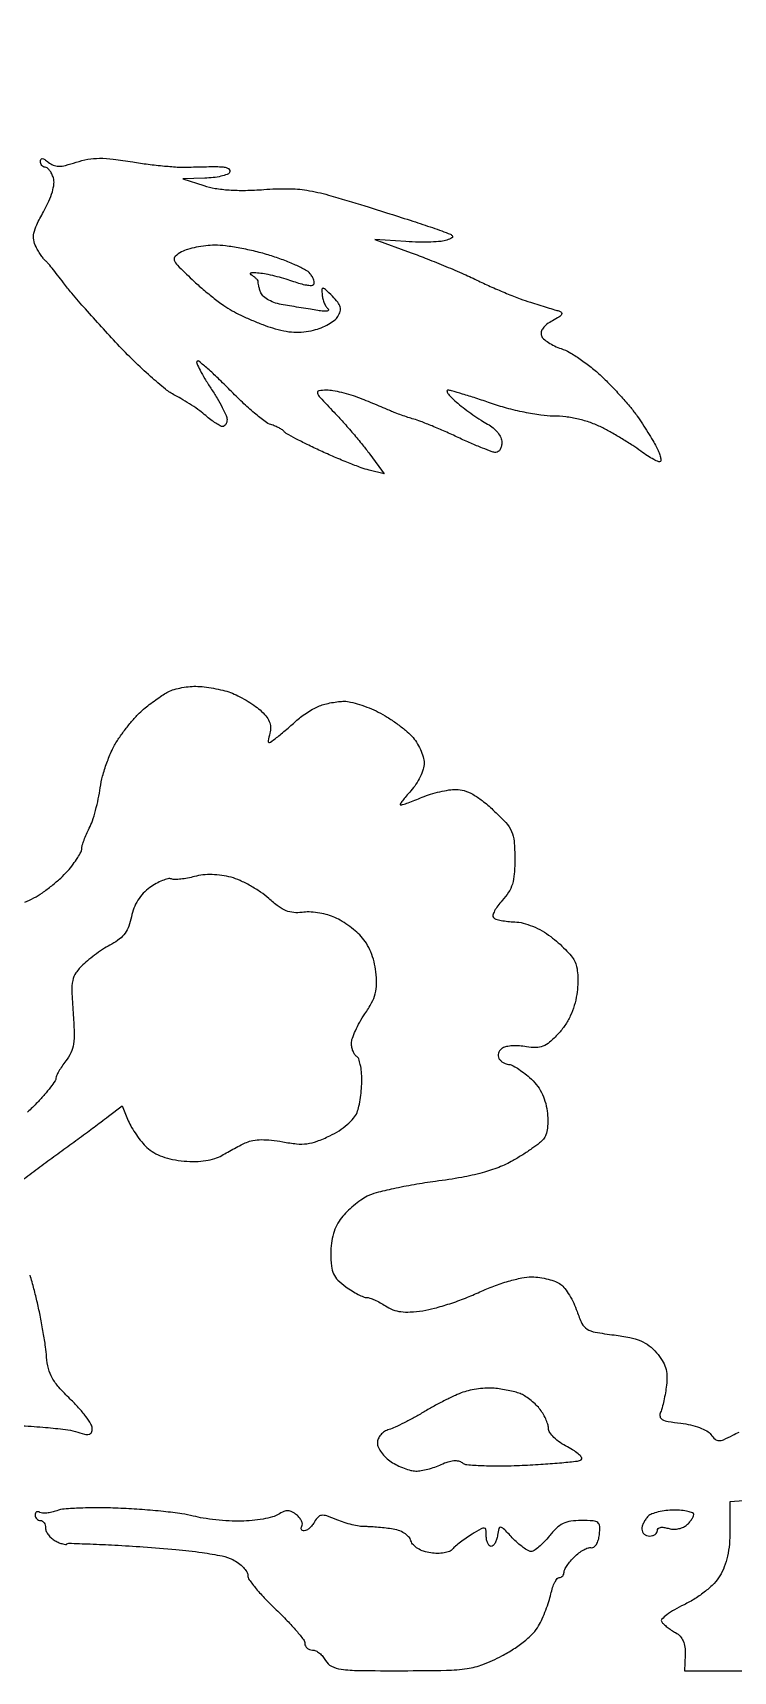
# Model space of a CAD drawing. Extents: x 0 to 102, y 0 to 135.
# Drawn here: x 55.12 to 66.55, y -0.01 to 26.73 of the extents above; entities that cross this region are included whole.
import ezdxf

# ---------------------------------------------------------------- set-up
doc = ezdxf.new("R2010")
doc.units = 0
doc.header["$MEASUREMENT"] = 0

msp = doc.modelspace()

# ---------------------------------------------------------------- linework, layer by layer
for points in [[(30.835569, 68.0607, 0.000004), (30.856286, 64.932268, 0.000002), (30.883525, 60.825814, 0.000002), (30.912326, 56.488502, 0.000002), (30.938318, 52.5789, -0.000116)], [(31.042661, 24.1956, 0.000001), (31.037549, 23.023692, 0.000001), (31.032419, 21.846099, 0.000001), (31.02793, 20.814404, 0.000005), (31.025166, 20.1771, 0.006013)], [(54.991443, 12.540618, 0.024483), (55.136941, 12.610568, 0.027465), (55.27576, 12.696064, 0.016767), (55.430123, 12.811105, 0.016788), (55.57585, 12.935747, 0.028422), (55.68795, 13.0507, 0.016905), (55.777026, 13.160359, 0.020754), (55.852259, 13.268719, 0.019697), (55.907181, 13.363324, 0.122254), (55.9206, 13.417384, -0.070706), (55.928125, 13.470333, -0.016563), (55.955992, 13.555715, -0.016746), (55.994963, 13.652698, -0.015752), (56.041082, 13.748889, 0.038559), (56.091489, 13.867615, 0.01486), (56.14352, 14.03903, 0.01461), (56.189176, 14.229076, 0.01747), (56.220619, 14.410493, -0.032563), (56.259347, 14.599813, -0.020711), (56.32763, 14.814235, -0.020794), (56.412497, 15.019937, -0.035857), (56.501986, 15.181983, -0.016589), (56.602077, 15.325368, -0.01323), (56.719054, 15.473306, -0.013439), (56.834781, 15.604619, -0.032563), (56.928755, 15.6933, -0.010383), (57.019902, 15.765594, -0.007375), (57.124924, 15.842981, -0.007449), (57.227404, 15.913906, -0.015667), (57.309455, 15.965252, -0.055292), (57.397929, 16.004482, -0.024918), (57.520907, 16.036811, -0.024303), (57.655511, 16.058346, -0.030423), (57.7818, 16.064566, -0.026059), (57.914726, 16.056085, -0.015994), (58.070006, 16.032964, -0.016022), (58.222616, 16.000143, -0.027388), (58.347126, 15.961814, -0.027938), (58.465543, 15.91045, -0.017106), (58.599215, 15.83754, -0.017131), (58.727019, 15.756018, -0.029036), (58.827242, 15.678217, -0.035943), (58.923834, 15.580727, -0.077778), (58.979178, 15.491198, -0.092786), (58.998992, 15.399755, -0.07028), (58.987495, 15.297517, 0.008775), (58.958238, 15.175189, 0.317142), (58.968862, 15.149849, 0.307), (58.996743, 15.150857, 0.008435), (59.098481, 15.228, 0.006595), (59.172614, 15.287804, 0.003532), (59.262652, 15.363499, 0.003516), (59.353451, 15.442046, 0.00549), (59.430402, 15.511074, -0.026768), (59.509848, 15.576462, -0.017272), (59.608208, 15.643837, -0.017367), (59.709244, 15.703213, -0.031088), (59.796557, 15.743724, -0.02896), (59.88673, 15.773043, -0.017482), (59.996382, 15.797735, -0.017487), (60.107405, 15.814692, -0.029156), (60.201778, 15.8202, -0.057049), (60.30576, 15.808297, -0.019928), (60.451194, 15.768391, -0.019491), (60.609132, 15.711342, -0.021538), (60.756855, 15.64383, -0.021961), (60.903915, 15.560474, -0.015979), (61.060006, 15.455617, -0.016199), (61.201923, 15.346408, -0.033791), (61.303385, 15.250776, -0.044161), (61.380247, 15.151565, -0.03523), (61.445211, 15.032778, -0.036375), (61.489825, 14.913272, -0.071267), (61.5042, 14.812932, -0.07498), (61.488915, 14.711577, -0.035936), (61.441066, 14.58865, -0.034603), (61.371533, 14.464986, -0.041592), (61.289276, 14.359986, 0.010571), (61.210207, 14.271012, 0.02063), (61.151716, 14.196287, 0.022729), (61.115578, 14.140819, 0.580147), (61.122794, 14.1282, 0.081778), (61.154444, 14.133411, 0.004871), (61.246221, 14.165477, 0.00722), (61.355081, 14.20649, 0.005258), (61.474949, 14.2551, -0.024324), (61.609282, 14.303701, -0.017983), (61.761928, 14.344723, -0.018265), (61.909268, 14.373067, -0.0384), (62.025408, 14.382, -0.075595), (62.157556, 14.361906, -0.050515), (62.298576, 14.301826, -0.040344), (62.453497, 14.199363, -0.021417), (62.628426, 14.049671, -0.017591), (62.838243, 13.839679, -0.082531), (62.9322, 13.697857, -0.085598), (62.973537, 13.53573, -0.01972), (62.9847, 13.252787, -0.018668), (62.975449, 13.005095, -0.054259), (62.944303, 12.836873, -0.068974), (62.882985, 12.702896, -0.046844), (62.779916, 12.570249, 0.027337), (62.705898, 12.482288, 0.042473), (62.653262, 12.398326, 0.051669), (62.626269, 12.329108, 0.269769), (62.63632, 12.29108, 0.124267), (62.677133, 12.266719, 0.022294), (62.763761, 12.244942, 0.022853), (62.869976, 12.228236, 0.018902), (62.984239, 12.219936, -0.054824), (63.120132, 12.200196, -0.033173), (63.274637, 12.148976, -0.031736), (63.430447, 12.073734, -0.034582), (63.57085, 11.98125, -0.018583), (63.692286, 11.881276, -0.017216), (63.809204, 11.770073, -0.017502), (63.906318, 11.663931, -0.053706), (63.961164, 11.58354, -0.077236), (63.993757, 11.490585, -0.030472), (64.010318, 11.355669, -0.028043), (64.011125, 11.19881, -0.024485), (63.994756, 11.035487, -0.035516), (63.954614, 10.855854, -0.037169), (63.889879, 10.686524, -0.037876), (63.802164, 10.5316, -0.040138), (63.693583, 10.394863, -0.024541), (63.55227, 10.257736, -0.08384), (63.4437, 10.190572, -0.099356), (63.32951, 10.168771, -0.042922), (63.174678, 10.183556, 0.030127), (63.061002, 10.197351, 0.030139), (62.946509, 10.197381, 0.0316), (62.846996, 10.185062, 0.094689), (62.783511, 10.16006, 0.078519), (62.743359, 10.124795, 0.08978), (62.718247, 10.080349, 0.099627), (62.711848, 10.033805, 0.123523), (62.725054, 9.992259, 0.066933), (62.75475, 9.956075, 0.050799), (62.795707, 9.925044, 0.051681), (62.841099, 9.903475, 0.078612), (62.883943, 9.895527, -0.112821), (62.937517, 9.881777, -0.021231), (63.025936, 9.831344, -0.021733), (63.126126, 9.762168, -0.018404), (63.225835, 9.680786, -0.043855), (63.334741, 9.566613, -0.048029), (63.418375, 9.438446, -0.047235), (63.47707, 9.294745, -0.040031), (63.511816, 9.134369, -0.027742), (63.523175, 8.988769, -0.037502), (63.516239, 8.856961, -0.043172), (63.492665, 8.748403, -0.098467), (63.452906, 8.675001, -0.054748), (63.388617, 8.612826, -0.011832), (63.263972, 8.520865, -0.01221), (63.113767, 8.420825, -0.011401), (62.955425, 8.325838, -0.036267), (62.722614, 8.2148, -0.02733), (62.453209, 8.126154, -0.021877), (62.120769, 8.051992, -0.010654), (61.691014, 7.98509, 0.009525), (61.339868, 7.931237, 0.010729), (61.004771, 7.865859, 0.010051), (60.72278, 7.798569, 0.055784), (60.577534, 7.742934, 0.034424), (60.471733, 7.678638, 0.020175), (60.354164, 7.588286, 0.020117), (60.24334, 7.487942, 0.032071), (60.15807, 7.392781, 0.049949), (60.081267, 7.272083, 0.043796), (60.025896, 7.133191, 0.040721), (59.992533, 6.976987, 0.032267), (59.9814, 6.804652, 0.026052), (59.991789, 6.605394, 0.08115), (60.027024, 6.476136, 0.091809), (60.098765, 6.373748, 0.039454), (60.22711, 6.266161, 0.016798), (60.328196, 6.199181, 0.019497), (60.428744, 6.142595, 0.018886), (60.516651, 6.101655, 0.099848), (60.568486, 6.0912, -0.085217), (60.618654, 6.082587, -0.020508), (60.697259, 6.051095, -0.020467), (60.78573, 6.006932, -0.019031), (60.872522, 5.954671, 0.05439), (60.994083, 5.892713, 0.058851), (61.122973, 5.86047, 0.047211), (61.278092, 5.855317, 0.020688), (61.482896, 5.876385, 0.030134), (61.674221, 5.915991, 0.013231), (61.922198, 5.990218, 0.013039), (62.181925, 6.08308, 0.01704), (62.413876, 6.182114, -0.019944), (62.642541, 6.278179, -0.019047), (62.881639, 6.357348, -0.019749), (63.100333, 6.41137, -0.05284), (63.259876, 6.426909, -0.032311), (63.392692, 6.417185, -0.028124), (63.529581, 6.390302, -0.029148), (63.650842, 6.351668, -0.070541), (63.732837, 6.306066, -0.068716), (63.80045, 6.238422, -0.026045), (63.875565, 6.127649, -0.025207), (63.945797, 5.997047, -0.028096), (63.999745, 5.864606, 0.031308), (64.08083, 5.669145, 0.138029), (64.163213, 5.577117, 0.09884), (64.295678, 5.525849, 0.012058), (64.605208, 5.479661, -0.018739), (64.860579, 5.43806, -0.048992), (65.038163, 5.383737, -0.062774), (65.174806, 5.305473, -0.052003), (65.297644, 5.191165, -0.038232), (65.391436, 5.065458, -0.067273), (65.445413, 4.94784, -0.06673), (65.466481, 4.819448, -0.037021), (65.459386, 4.660604, -0.012675), (65.441075, 4.534316, -0.011788), (65.416011, 4.406008, -0.01186), (65.388338, 4.293031, -0.038505), (65.362563, 4.220374, 0.148782), (65.353956, 4.150452, 0.227964), (65.388845, 4.101704, 0.085009), (65.485617, 4.06837, 0.01247), (65.691875, 4.039897, -0.027953), (65.853439, 4.012474, -0.033894), (66.000579, 3.968279, -0.037391), (66.118322, 3.913666, -0.108012), (66.185288, 3.854428, 0.051095), (66.252707, 3.779618, 0.178342), (66.312031, 3.755768, 0.11288), (66.389441, 3.7711, 0.015078), (66.540234, 3.844034, -0.015407), (66.644265, 3.894266, -0.016486)], [(54.975507, 8.027146, -0.002327), (55.236211, 8.22259, -0.002357), (55.4976, 8.414749, 0.000934), (55.756836, 8.604191, 0.000981), (56.011081, 8.791483, 0.000938), (56.22984, 8.953934, 0.004404), (56.35462, 9.048681), (56.57714, 9.220754), (56.678672, 8.975634, 0.034149), (56.732128, 8.868003, 0.020021), (56.809699, 8.74679, 0.019966), (56.897404, 8.631238, 0.03187), (56.982142, 8.540803, 0.056333), (57.095699, 8.455965, 0.044067), (57.23494, 8.390239, 0.039306), (57.399428, 8.343941, 0.028169), (57.588689, 8.317372, 0.024533), (57.775978, 8.310984, 0.033774), (57.943745, 8.324854, 0.038336), (58.088146, 8.358153, 0.059305), (58.2048, 8.410492, -0.007899), (58.299581, 8.465318, -0.005257), (58.409848, 8.525287, -0.005292), (58.518103, 8.581235, -0.010305), (58.605836, 8.623164, -0.067336), (58.712432, 8.65506, -0.035431), (58.850435, 8.66688, -0.030414), (59.013731, 8.65933, -0.020593), (59.198036, 8.631816, 0.022953), (59.425079, 8.599016, 0.056008), (59.59382, 8.601434, 0.05639), (59.757133, 8.641206, 0.023535), (59.966333, 8.729311, 0.031369), (60.116965, 8.81325, 0.034552), (60.25086, 8.912978, 0.037674), (60.354434, 9.016381, 0.087118), (60.410483, 9.110499, 0.03804), (60.440667, 9.212661, 0.016341), (60.465936, 9.352671, 0.016058), (60.483254, 9.504243, 0.020416), (60.489, 9.644915, 0.023942), (60.482801, 9.774292, 0.030811), (60.464149, 9.891853, 0.031817), (60.437196, 9.984685, 0.169352), (60.4044, 10.0251, -0.109521), (60.371958, 10.056669, -0.050637), (60.344651, 10.109159, -0.046775), (60.326068, 10.172582, -0.047921), (60.3198, 10.237836, -0.084696), (60.333905, 10.320504, -0.022313), (60.384186, 10.44545, -0.021994), (60.45509, 10.584621, -0.020982), (60.538986, 10.719293, 0.026663), (60.648511, 10.899636, 0.05936), (60.707084, 11.048929, 0.06127), (60.727926, 11.204813, 0.03007), (60.717984, 11.405118, 0.035303), (60.687839, 11.570506, 0.035745), (60.634805, 11.729299, 0.037557), (60.563226, 11.870608, 0.052274), (60.477648, 11.983555, 0.03148), (60.382375, 12.073206, 0.01982), (60.260904, 12.166016, 0.019884), (60.133652, 12.248126, 0.034125), (60.020856, 12.304722, 0.03872), (59.904285, 12.343277, 0.025691), (59.765882, 12.369987, 0.025882), (59.627944, 12.382091, 0.044974), (59.513256, 12.375878, -0.059466), (59.376464, 12.372429, -0.074905), (59.25365, 12.402888, -0.060001), (59.125849, 12.474795, -0.024491), (58.970762, 12.60055, 0.031921), (58.835564, 12.706889, 0.021855), (58.669946, 12.810483, 0.022088), (58.500884, 12.896593, 0.040994), (58.3561, 12.94862, 0.031085), (58.203776, 12.979638, 0.029597), (58.046255, 12.992196, 0.030607), (57.894438, 12.985995, 0.041268), (57.759338, 12.960782, -0.019723), (57.646911, 12.934749, -0.021158), (57.535379, 12.918371, -0.021282), (57.438961, 12.912489, -0.086821), (57.381183, 12.921507, 0.14308), (57.324956, 12.923972, 0.034546), (57.235278, 12.895296, 0.032665), (57.132876, 12.846604, 0.02741), (57.031253, 12.782328, 0.047978), (56.922051, 12.687578, 0.049257), (56.833982, 12.574528, 0.048849), (56.769142, 12.445531, 0.045707), (56.728796, 12.303514, -0.041577), (56.68726, 12.152584, -0.068556), (56.625266, 12.035951, -0.069617), (56.534808, 11.941625, -0.04429), (56.407256, 11.858275, 0.020422), (56.29107, 11.790025, 0.012661), (56.160211, 11.701021, 0.012696), (56.035276, 11.606441, 0.022289), (55.937672, 11.521188, 0.049671), (55.824691, 11.38948, 0.102101), (55.771235, 11.265219, 0.060679), (55.75699, 11.090922, 0.009191), (55.777313, 10.741173, -0.010844), (55.794904, 10.420114, -0.045189), (55.783824, 10.226849, -0.070649), (55.741684, 10.084932, -0.059271), (55.65982, 9.950841, 0.016171), (55.597711, 9.866401, 0.019576), (55.545252, 9.783225, 0.018536), (55.506975, 9.71085, 0.112826), (55.4976, 9.669832, -0.152846), (55.483798, 9.625735, -0.011495), (55.409019, 9.523105, -0.015039), (55.311558, 9.403259, -0.010844), (55.196047, 9.275348, -0.020995), (55.032683, 9.116106, -0.006394)], [(54.949272, 3.998829, -0.008115), (55.329941, 3.97135, -0.007422), (55.651512, 3.938068, -0.045255), (55.81485, 3.903523, 0.014133), (55.96552, 3.861725, 0.106649), (56.038955, 3.859533, 0.249466), (56.07625, 3.889177, 0.102923), (56.0898, 3.954307, 0.139842), (56.069092, 4.0269, 0.02178), (55.984069, 4.15136, 0.022813), (55.867682, 4.292812, 0.018103), (55.729865, 4.434852, -0.019747), (55.545641, 4.625974, -0.053931), (55.436747, 4.778577, -0.066328), (55.375753, 4.931481, -0.043974), (55.345757, 5.1183, 0.017685), (55.327801, 5.285975, 0.006688), (55.291316, 5.518828, 0.006615), (55.244851, 5.771265, 0.00802), (55.194372, 6.0066, 0.007516), (55.138488, 6.23264, 0.007497), (55.075789, 6.457095, 0.007375)], [(66.797234, 2.777532), (66.4956, 2.757218), (66.495284, 2.288059, -0.022634), (66.485025, 2.064879, -0.032036), (66.454281, 1.868441, -0.035921), (66.402938, 1.69708, -0.046192), (66.330658, 1.549428, -0.056009), (66.235783, 1.427044, -0.03048), (66.094975, 1.298861, -0.028726), (65.926174, 1.178322, -0.029087), (65.745354, 1.078474, 0.019365), (65.58802, 0.995543, 0.033125), (65.464732, 0.912988, 0.037643), (65.384216, 0.840712, 0.361715), (65.38123, 0.798047, 0.054439), (65.414398, 0.761209, 0.017429), (65.471097, 0.714018, 0.017159), (65.538352, 0.665497, 0.018367), (65.6073, 0.622851, -0.075312), (65.682661, 0.563448, -0.085673), (65.733141, 0.486733, -0.073891), (65.759735, 0.38817, -0.040867), (65.764026, 0.263301), (65.751552, 0), (66.721529, 0)]]:
    msp.add_lwpolyline(points, format="xyb")
for points in [[(55.373443, 24.616323, 0.077797), (55.454753, 24.567866, 0.095431), (55.541393, 24.551035, 0.062987), (55.654246, 24.565126, 0.017188), (55.826918, 24.615603, -0.036785), (56.018015, 24.66343, -0.041374), (56.206644, 24.680262, -0.031719), (56.432888, 24.667326, -0.011641), (56.749899, 24.621417, 0.009809), (57.002912, 24.583829, 0.008685), (57.267673, 24.554455, 0.008755), (57.507044, 24.536321, 0.02618), (57.671174, 24.535376, -0.004593), (57.808818, 24.540526, -0.003759), (57.956057, 24.543575, -0.003797), (58.091524, 24.544331, -0.009983), (58.188643, 24.542197, -0.043281), (58.259834, 24.533002, -0.090366), (58.311245, 24.511557, -0.16072), (58.334908, 24.482092, -0.231903), (58.3317, 24.4494, -0.170983), (58.290286, 24.41601, -0.028511), (58.190622, 24.387046, -0.028426), (58.064448, 24.365518, -0.021788), (57.924857, 24.355929), (57.5703, 24.347059), (57.9087, 24.235443, 0.039598), (58.095931, 24.189735, 0.023628), (58.323903, 24.163853, 0.020591), (58.589001, 24.157326, 0.0141), (58.889795, 24.170797, -0.019205), (59.283701, 24.184411, -0.03924), (59.591723, 24.159004, -0.029011), (59.94585, 24.080282, -0.006479), (60.539495, 23.903321, -0.001343), (60.943044, 23.77612, -0.001603), (61.322788, 23.653956, -0.001382), (61.64236, 23.549042, -0.010466), (61.791933, 23.49598, -0.008383), (61.933673, 23.439597, -0.167534), (61.967963, 23.409073, -0.426815), (61.959412, 23.380968, -0.030872), (61.876533, 23.345251, -0.064465), (61.783615, 23.324821, -0.012886), (61.613837, 23.314298, -0.013428), (61.414227, 23.312446, -0.012165), (61.2081, 23.321089), (60.7005, 23.354759), (61.2927, 23.139908, -0.007357), (61.556354, 23.039841, -0.004695), (61.860049, 22.916121, -0.004716), (62.155577, 22.789193, -0.008753), (62.3925, 22.679786, 0.008076), (62.61163, 22.578234, 0.006493), (62.850397, 22.475923, 0.006569), (63.073535, 22.387134, 0.016646), (63.2385, 22.33021, 0.00054), (63.377363, 22.287573, 0.000559), (63.514772, 22.245713, 0.000538), (63.633858, 22.209721, 0.002406), (63.7038, 22.18903, -0.129021), (63.745119, 22.164294, -0.35093), (63.748291, 22.132597, -0.110548), (63.705277, 22.090442, -0.017119), (63.601124, 22.030685, 0.03904), (63.508749, 21.972165, 0.070944), (63.445606, 21.909151, 0.096825), (63.415087, 21.846247, 0.157553), (63.418255, 21.787501, 0.119454), (63.454872, 21.734456, 0.036637), (63.53258, 21.674694, 0.034329), (63.632447, 21.618345, 0.031587), (63.741858, 21.5744, -0.051628), (63.874159, 21.51501, -0.018677), (64.048623, 21.405033, -0.018291), (64.23207, 21.269478, -0.020733), (64.39733, 21.126158, -0.0121), (64.557228, 20.967953, -0.009238), (64.724682, 20.787497, -0.009356), (64.875336, 20.612526, -0.021637), (64.980103, 20.474391, -0.006646), (65.066141, 20.346532, -0.005265), (65.155826, 20.206149, -0.005325), (65.236279, 20.074133, -0.013214), (65.291563, 19.975354, -0.02099), (65.32987, 19.894372, -0.030637), (65.35608, 19.819951, -0.030983), (65.369281, 19.759617, -0.239124), (65.36057, 19.73297, -0.308055), (65.332347, 19.727608, -0.018922), (65.251152, 19.766605, -0.022835), (65.152086, 19.824817, -0.014409), (65.041806, 19.901196, 0.014774), (64.908447, 19.993415, 0.007719), (64.737316, 20.100711, 0.00767), (64.558245, 20.205449, 0.011636), (64.399145, 20.29044, 0.032356), (64.219582, 20.366923, 0.027255), (64.021125, 20.424739, 0.027029), (63.815639, 20.461058, 0.030233), (63.615006, 20.4732, -0.035764), (63.410783, 20.487827, -0.01501), (63.139188, 20.535291, -0.014755), (62.850464, 20.603669, -0.01852), (62.587663, 20.6847, 0.004396), (62.349146, 20.765687, 0.006056), (62.133396, 20.833948, 0.00398), (61.951626, 20.88747, 0.070872), (61.891302, 20.89578, 0.507102), (61.878215, 20.877738, 0.085625), (61.901585, 20.833056, 0.038586), (61.962865, 20.764563, 0.016675), (62.0541, 20.682842, 0.012835), (62.168241, 20.592148, 0.008885), (62.301687, 20.495259, 0.008966), (62.433315, 20.406689, 0.018148), (62.54055, 20.34269, -0.048305), (62.631495, 20.280696, -0.05195), (62.706429, 20.203749, -0.057562), (62.756608, 20.122514, -0.110026), (62.7732, 20.048027, -0.05647), (62.765961, 19.984139, -0.075892), (62.744543, 19.930064, -0.095074), (62.71286, 19.893811, -0.167288), (62.675643, 19.881, -0.087683), (62.614, 19.891894, -0.006662), (62.455229, 19.952229, -0.009008), (62.266964, 20.030608, -0.006735), (62.062293, 20.123482, 0.005749), (61.849309, 20.220635, 0.005893), (61.635886, 20.312048, 0.005727), (61.448895, 20.387046, 0.024561), (61.335, 20.4249, -0.010153), (61.241691, 20.452954, -0.006766), (61.135926, 20.488698, -0.006813), (61.034231, 20.526172, -0.013244), (60.9543, 20.559325, 0.00494), (60.867305, 20.597113, 0.001624), (60.738575, 20.651031, 0.001617), (60.595343, 20.709936, 0.001831), (60.457518, 20.765508, 0.019814), (60.31606, 20.815545, 0.016395), (60.161896, 20.857809, 0.016707), (60.017835, 20.887219, 0.042018), (59.911154, 20.8962, 0.040453), (59.787459, 20.886176, 0.46543), (59.765525, 20.849405, 0.104116), (59.808392, 20.77803, 0.003483), (60.035665, 20.53665, -0.008333), (60.184488, 20.375486, -0.005723), (60.348076, 20.188024, -0.005771), (60.501461, 20.003876, -0.011669), (60.617118, 19.85474), (60.855278, 19.53238), (60.608689, 19.592233, -0.027606), (60.478463, 19.631565, -0.007103), (60.273002, 19.70954, -0.007209), (60.040818, 19.805346, -0.007275), (59.8122, 19.907527, -0.005489), (59.598446, 20.009689, -0.007861), (59.411407, 20.105297, -0.004674), (59.256738, 20.189315, -0.111137), (59.22, 20.222082, 0.092795), (59.192589, 20.248377, 0.023917), (59.139524, 20.279594, 0.023503), (59.074486, 20.309969, 0.021989), (59.00544, 20.334857, -0.08765), (58.911134, 20.383576, -0.012074), (58.738091, 20.522323, -0.013546), (58.539732, 20.698798, -0.01109), (58.337214, 20.897683, 0.007488), (58.144158, 21.090027, 0.012454), (57.975147, 21.24549, 0.006082), (57.831521, 21.368094, 0.387815), (57.80111, 21.36671, 0.312352), (57.795406, 21.335344, 0.011581), (57.850375, 21.221189, 0.01738), (57.926804, 21.083482, 0.010896), (58.025186, 20.927682, -0.011944), (58.12636, 20.766714, -0.015072), (58.211787, 20.612949, -0.013176), (58.275373, 20.481523, -0.106466), (58.2894, 20.416396, -0.061886), (58.28406, 20.373419, -0.080253), (58.268351, 20.337016, -0.097828), (58.245073, 20.312651, -0.154504), (58.217745, 20.304, -0.125234), (58.178335, 20.314028, -0.018701), (58.10742, 20.356127, -0.020048), (58.025883, 20.413507, -0.01608), (57.942795, 20.481453, 0.022594), (57.843627, 20.560415, 0.01122), (57.711383, 20.651829, 0.011113), (57.569821, 20.740615, 0.016009), (57.440488, 20.812268, -0.051914), (57.285434, 20.913334, -0.011245), (57.04132, 21.120568, -0.011613), (56.768453, 21.374557, -0.010876), (56.501505, 21.646441, -0.004192), (56.238822, 21.930624, -0.00409), (55.978748, 22.221506, -0.004033), (55.754495, 22.480676, -0.01527), (55.620589, 22.648076, 0.004322), (55.524275, 22.774038, 0.005701), (55.43419, 22.887084, 0.004198), (55.357006, 22.980101, 0.054154), (55.324387, 23.0112, -0.067675), (55.297165, 23.038592, -0.013657), (55.257199, 23.094592, -0.014185), (55.214017, 23.162836, -0.012846), (55.173258, 23.235686, -0.077538), (55.13506, 23.347334, -0.096157), (55.136906, 23.456937, -0.060574), (55.18362, 23.59351, -0.014773), (55.293748, 23.804988, 0.021614), (55.381666, 23.979603, 0.035143), (55.439031, 24.135326, 0.04244), (55.465286, 24.266274, 0.105482), (55.455855, 24.363052, 0.039303), (55.429276, 24.428475, 0.049363), (55.394359, 24.483784, 0.057691), (55.35682, 24.521958, 0.171279), (55.322699, 24.534, -0.119601), (55.292606, 24.541303, -0.10068), (55.266977, 24.561894, -0.092079), (55.249765, 24.59269, -0.081682), (55.2438, 24.628959, -0.13154), (55.252848, 24.662755, -0.294278), (55.27549, 24.674406, -0.124148), (55.314416, 24.660453, -0.025381)], [(58.090139, 23.262002, 0.025799), (57.941905, 23.253077, 0.021712), (57.786477, 23.228769, 0.022267), (57.646355, 23.194021, 0.054899), (57.548781, 23.153078, 0.052495), (57.443156, 23.078959, 0.31323), (57.427582, 23.017176, 0.10745), (57.481048, 22.934537, 0.005153), (57.717981, 22.703795, 0.014085), (57.877451, 22.560021, 0.010833), (58.059153, 22.411924, 0.010981), (58.235198, 22.280789, 0.025495), (58.374, 22.192352, 0.018227), (58.513406, 22.119801, 0.009909), (58.689444, 22.040428, 0.00986), (58.87192, 21.966685, 0.015391), (59.032052, 21.911199, 0.025911), (59.214512, 21.864422, 0.036623), (59.380878, 21.843358, 0.039025), (59.540011, 21.847382, 0.036315), (59.700564, 21.875916, 0.033878), (59.824645, 21.916515, 0.032422), (59.944013, 21.973995, 0.034118), (60.042416, 22.038719, 0.090899), (60.098838, 22.100574, 0.072757), (60.13471, 22.18245, 0.134528), (60.134726, 22.254551, 0.100367), (60.096286, 22.330737, 0.02952), (60.008896, 22.429104, 0.005814), (59.894471, 22.540899, 0.158827), (59.856945, 22.558893, 0.449674), (59.837568, 22.542134, 0.02448), (59.84087, 22.45143, 0.043258), (59.852327, 22.385399, 0.037186), (59.875347, 22.318757, 0.038889), (59.905667, 22.261178, 0.081973), (59.9391, 22.223517, -0.340946), (59.944089, 22.202439, -0.252321), (59.924295, 22.187339, -0.060916), (59.862174, 22.18512, -0.01925), (59.7699, 22.196665, 0.000149), (59.650632, 22.21624, 0.000075), (59.499861, 22.240915, 0.000074), (59.343857, 22.266398, 0.00011), (59.207018, 22.2887, -0.036343), (59.079844, 22.319012, -0.046597), (58.969063, 22.365819, -0.053937), (58.885543, 22.42304, -0.124628), (58.842007, 22.484751, -0.013982), (58.821516, 22.542967, -0.018232), (58.806234, 22.597333, -0.016011), (58.796755, 22.642802, -0.136377), (58.798765, 22.663341, 0.248492), (58.796721, 22.680511, 0.03934), (58.774538, 22.707706, 0.035834), (58.740832, 22.738255, 0.024206), (58.698476, 22.768253, -0.127307), (58.673665, 22.794901, -0.481865), (58.681308, 22.812896, -0.086668), (58.734355, 22.818123, -0.01358), (58.8393, 22.807396, -0.019754), (58.95654, 22.787449, -0.010374), (59.100581, 22.753909, -0.010304), (59.246962, 22.713376, -0.015585), (59.372369, 22.671552, 0.020155), (59.482984, 22.635781, 0.02832), (59.5843, 22.613567, 0.027732), (59.666329, 22.605024, 0.2115), (59.701674, 22.618674, 0.205008), (59.713095, 22.647186, 0.071138), (59.705643, 22.691811, 0.056352), (59.682129, 22.744454, 0.040035), (59.64492, 22.797387, 0.096844), (59.571632, 22.857259, 0.016255), (59.408325, 22.938046, 0.017266), (59.207347, 23.021213, 0.014565), (58.989453, 23.095531, 0.015942), (58.753683, 23.160197, 0.013194), (58.498951, 23.214338, 0.013403), (58.262608, 23.251566, 0.034508)], [(62.6463, 4.610662, 0.034557), (62.530738, 4.612983, 0.020102), (62.3925, 4.600621, 0.020032), (62.254333, 4.576981, 0.031724), (62.1387, 4.544613, 0.023467), (62.015067, 4.49476, 0.008947), (61.847623, 4.414266, 0.008837), (61.668555, 4.320203, 0.010711), (61.5042, 4.225494, -0.009832), (61.344484, 4.133084, -0.009496), (61.179415, 4.045912, -0.009454), (61.031232, 3.974701, -0.033989), (60.93315, 3.937657, 0.067067), (60.857522, 3.903238, 0.073698), (60.796393, 3.850892, 0.079499), (60.756578, 3.786937, 0.099874), (60.7428, 3.718649, 0.109226), (60.758824, 3.646171, 0.048478), (60.808768, 3.561332, 0.044832), (60.881457, 3.47821, 0.045684), (60.967371, 3.409956, 0.030487), (61.066359, 3.3534, 0.025095), (61.178051, 3.305127, 0.025806), (61.28541, 3.271189, 0.059354), (61.369221, 3.25972, 0.047413), (61.45399, 3.266288, 0.020603), (61.564551, 3.290232, 0.020168), (61.680834, 3.325542, 0.025286), (61.785227, 3.36793, -0.030429), (61.895284, 3.411305, -0.057276), (61.988775, 3.430272, -0.074922), (62.06511, 3.425392, -0.119649), (62.123627, 3.397012, 0.152202), (62.202146, 3.364952, 0.010374), (62.445349, 3.349168, 0.013583), (62.749235, 3.344031, 0.008457), (63.105518, 3.353717, 0.004967), (63.449506, 3.372318, 0.007202), (63.752729, 3.396128, 0.004009), (64.007173, 3.421859, 0.111654), (64.069929, 3.443437, 0.404424), (64.077902, 3.474845, 0.076448), (64.037279, 3.525844, 0.045323), (63.95605, 3.588235, 0.022598), (63.84336, 3.652639, -0.033682), (63.723768, 3.724546, -0.041676), (63.62373, 3.807448, -0.04698), (63.554381, 3.889515, -0.149813), (63.532719, 3.957071, 0.072874), (63.521768, 4.025639, 0.031164), (63.488453, 4.112516, 0.03001), (63.440752, 4.202275, 0.034714), (63.384669, 4.281185, 0.032934), (63.316327, 4.354086, 0.024115), (63.231735, 4.42586, 0.024536), (63.144621, 4.48627, 0.048497), (63.0693, 4.523619, 0.027735), (62.986579, 4.549932, 0.012393), (62.875249, 4.575732, 0.012224), (62.755855, 4.597273, 0.016219)], [(56.5551, 2.650989, 0.009022), (56.216659, 2.659488, 0.010955), (55.899402, 2.654778, 0.009626), (55.633976, 2.639897, 0.071676), (55.510937, 2.612594, -0.030929), (55.429439, 2.587417, -0.034572), (55.348428, 2.573621, -0.036978), (55.278819, 2.571836, -0.126999), (55.235987, 2.585129, 0.093749), (55.206688, 2.596379, 0.172055), (55.181756, 2.592327, 0.173594), (55.165094, 2.573527, 0.095639), (55.1592, 2.542993, 0.093332), (55.16564, 2.508793, 0.09642), (55.184051, 2.479718, 0.099167), (55.21152, 2.460258, 0.105053), (55.2438, 2.4534, -0.14491), (55.276062, 2.443849, -0.099365), (55.303549, 2.416997, -0.083557), (55.322073, 2.376848, -0.066486), (55.3284, 2.329477, 0.106306), (55.339934, 2.275841, 0.056313), (55.374835, 2.217104, 0.052316), (55.426016, 2.162515, 0.055476), (55.486477, 2.120953, 0.023543), (55.549451, 2.090973, 0.033804), (55.607892, 2.070978, 0.035904), (55.655342, 2.061837, 0.229907), (55.677825, 2.069625, -0.207698), (55.709121, 2.081973, -0.001019), (56.057449, 2.069503, -0.004374), (56.456283, 2.050915, -0.002726), (56.923443, 2.022489, -0.006617), (57.453126, 1.980312, -0.012181), (57.882536, 1.929816, -0.01303), (58.211642, 1.874178, -0.071048), (58.381795, 1.814869, -0.038105), (58.475932, 1.756709, -0.043782), (58.555536, 1.687297, -0.048874), (58.610721, 1.617429, -0.143687), (58.6278, 1.559224, 0.157684), (58.651217, 1.486816, 0.01553), (58.764482, 1.33986, 0.018406), (58.914885, 1.169927, 0.013578), (59.0931, 0.992804, -0.011463), (59.271342, 0.817147, -0.016047), (59.421718, 0.651689, -0.012344), (59.537046, 0.509337, -0.165543), (59.5584, 0.446608, 0.113768), (59.567915, 0.405331, 0.100302), (59.594803, 0.370186, 0.093904), (59.635003, 0.346603, 0.086032), (59.682323, 0.3384, -0.112104), (59.736376, 0.326127, -0.055403), (59.796444, 0.288698, -0.050946), (59.852966, 0.233919, -0.052011), (59.8968, 0.1692, 0.15334), (59.992637, 0.075318, 0.084642), (60.150655, 0.026109, 0.030606), (60.443823, 0.005016, 0.003052), (61.147627, 0.001829, 0.004295), (61.868028, 0.009153, 0.032139), (62.208385, 0.037471, 0.055219), (62.463788, 0.104756, 0.027217), (62.770442, 0.24256, 0.024661), (62.965847, 0.356021, 0.02693), (63.143233, 0.485147, 0.029072), (63.286229, 0.616031, 0.065593), (63.373829, 0.733573, 0.022094), (63.432075, 0.849589, 0.013662), (63.490627, 0.990516, 0.013697), (63.54094, 1.133172, 0.023872), (63.573659, 1.254242, -0.026002), (63.601928, 1.357109, -0.0378), (63.638194, 1.443911, -0.042373), (63.676657, 1.505808, -0.236805), (63.710522, 1.5228, 0.107823), (63.740234, 1.529283, 0.099606), (63.765523, 1.547651, 0.095654), (63.78248, 1.575102, 0.090898), (63.7884, 1.6074, -0.120635), (63.799018, 1.65077, -0.026952), (63.838102, 1.716851, -0.026473), (63.892832, 1.790215, -0.022886), (63.9576, 1.8612, -0.034434), (64.03015, 1.92439, -0.038462), (64.108162, 1.974485, -0.041853), (64.180317, 2.00587, -0.13176), (64.23255, 2.00925, 0.209497), (64.27551, 2.01866, 0.095899), (64.315468, 2.06147, 0.068835), (64.347067, 2.131801, 0.042591), (64.365069, 2.22075, 0.036221), (64.370834, 2.357437, 0.222614), (64.339846, 2.41869, 0.1527), (64.264483, 2.447169, 0.015157), (64.068969, 2.452632, 0.035686), (63.897275, 2.439952, 0.076884), (63.770873, 2.401055, 0.076942), (63.66219, 2.325808, 0.035785), (63.546227, 2.198832, -0.021912), (63.462649, 2.102061, -0.027591), (63.3768, 2.020558, -0.027717), (63.299531, 1.961957, -0.15334), (63.250127, 1.947262, -0.130121), (63.199997, 1.961351, -0.024688), (63.120039, 2.01398, -0.024859), (63.030431, 2.086621, -0.020583), (62.9424, 2.172336, 0.005522), (62.801299, 2.318256, 0.156658), (62.755283, 2.342233, 0.391637), (62.7258, 2.323043, 0.025107), (62.703866, 2.213175, -0.039919), (62.687732, 2.143211, -0.054575), (62.66165, 2.08409, -0.067416), (62.630242, 2.04355, -0.196735), (62.598116, 2.0304, -0.204267), (62.56803, 2.043226, -0.083629), (62.542523, 2.080675, -0.063842), (62.525182, 2.136033, -0.044042), (62.5194, 2.20155, 0.029354), (62.513432, 2.303127, 0.347444), (62.487305, 2.329213, 0.161524), (62.437454, 2.318877, 0.00744), (62.28675, 2.22862, 0.012909), (62.191418, 2.166119, 0.012113), (62.097356, 2.097486, 0.012178), (62.016918, 2.032581, 0.040206), (61.968703, 1.984534, -0.127794), (61.916698, 1.948201, -0.047162), (61.829606, 1.924907, -0.042182), (61.723668, 1.916117, -0.036065), (61.611936, 1.924358, -0.042255), (61.496529, 1.951403, -0.058879), (61.4003, 1.995801, -0.069437), (61.329837, 2.053785, -0.109501), (61.290715, 2.121255, 0.10917), (61.251663, 2.188706, 0.069997), (61.181527, 2.246443, 0.059336), (61.085712, 2.290437, 0.04244), (60.970682, 2.317017, 0.00858), (60.854842, 2.331583, 0.006955), (60.730163, 2.34334, 0.007037), (60.61488, 2.350965, 0.018045), (60.5313, 2.352292, -0.048624), (60.447116, 2.358785, -0.017415), (60.32924, 2.383782, -0.017087), (60.201056, 2.42036, -0.019381), (60.081035, 2.464293, 0.01467), (59.916362, 2.526335, 0.105296), (59.832508, 2.536544, 0.181453), (59.773841, 2.508373, 0.063567), (59.717281, 2.431956, -0.040512), (59.679331, 2.375422, -0.044401), (59.633799, 2.327603, -0.049157), (59.587806, 2.294566, -0.131926), (59.549203, 2.2842, -0.098847), (59.520219, 2.289987, -0.176024), (59.502516, 2.306235, -0.169431), (59.498984, 2.330581, -0.090738), (59.510176, 2.359214, 0.173043), (59.518067, 2.39608, 0.076377), (59.503897, 2.444578, 0.062352), (59.471097, 2.496747, 0.048102), (59.423699, 2.544474, 0.050571), (59.348951, 2.594703, 0.117894), (59.284119, 2.611666, 0.107455), (59.214772, 2.598122, 0.037836), (59.12449, 2.55082, -0.074165), (59.031439, 2.510356, -0.021125), (58.877229, 2.475891, -0.020779), (58.697698, 2.451306, -0.020652), (58.516378, 2.441644, -0.017476), (58.32265, 2.446101, -0.01231), (58.105472, 2.464075, -0.012443), (57.898334, 2.491593, -0.025391), (57.737868, 2.525414, 0.030493), (57.554174, 2.56218, 0.007699), (57.251513, 2.599034, 0.007827), (56.903691, 2.630465, 0.00783)], [(65.58192, 2.6226, 0.02863), (65.451405, 2.615121, 0.030274), (65.325053, 2.592778, 0.031761), (65.219462, 2.560226, 0.106108), (65.15892, 2.52108, 0.047088), (65.120065, 2.474126, 0.037433), (65.087221, 2.417075, 0.038655), (65.064699, 2.359049, 0.073375), (65.0574, 2.30958, 0.114633), (65.067146, 2.267628, 0.100377), (65.094677, 2.231907, 0.09364), (65.135841, 2.207934, 0.085362), (65.1843, 2.1996, 0.069441), (65.232801, 2.206369, 0.085494), (65.273923, 2.226126, 0.100025), (65.301418, 2.255466, 0.13928), (65.3112, 2.289901, -0.208334), (65.324788, 2.321097, -0.137905), (65.360051, 2.339237, -0.085503), (65.415409, 2.340924, -0.041823), (65.48446, 2.325211, 0.065242), (65.55984, 2.311726, 0.051047), (65.642909, 2.316322, 0.052308), (65.720797, 2.337192, 0.081783), (65.78056, 2.372169, 0.032581), (65.827569, 2.416659, 0.034751), (65.867316, 2.465979, 0.03711), (65.89508, 2.512862, 0.11563), (65.9034, 2.548359, 0.305887), (65.883956, 2.577168, 0.039131), (65.808965, 2.600792, 0.034981), (65.705132, 2.617231, 0.021776)]]:
    msp.add_lwpolyline(points, format="xyb", close=True)

doc.saveas('drawing.dxf')
